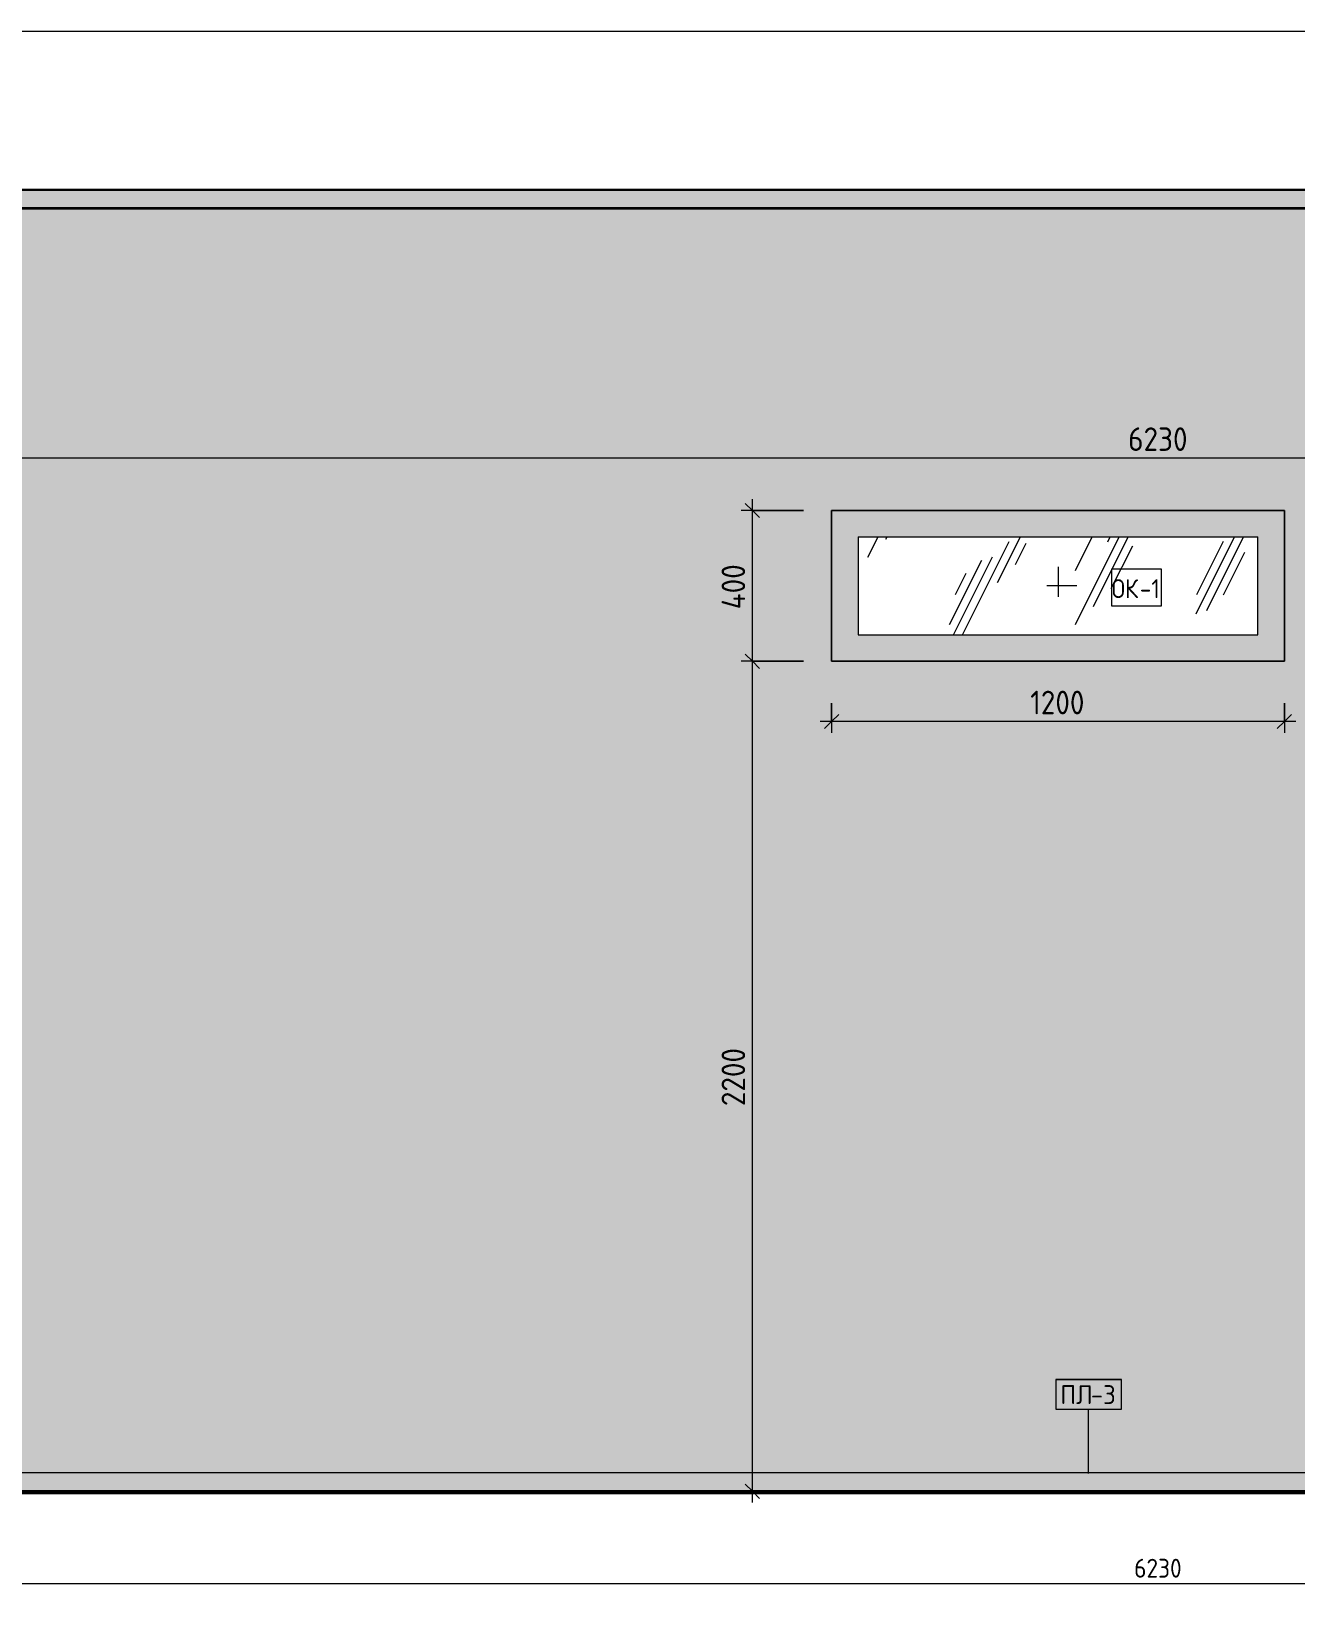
# Model space of a CAD drawing. Header units: millimetres. Extents: x 35124 to 170704, y -1987 to 12522.
# Drawn here: x 148597 to 151948, y 8126 to 12270 of the extents above; entities that cross this region are included whole.
import ezdxf

# ---------------------------------------------------------------- set-up
doc = ezdxf.new("R2010")
doc.units = ezdxf.units.MM
doc.linetypes.add('Штрих', pattern=[158.75, 79.375, -79.375])
for name, color, linetype, lineweight in [('A-ANNO-DIMS', 7, 'Continuous', 9), ('A-ANNO-DIMS-25', 7, 'Continuous', 9), ('A-FLOR', 7, 'Continuous', 9), ('A-GENM', 7, 'Continuous', 9), ('A-GENM-IDEN', 7, 'Continuous', 9), ('A-GLAZ', 7, 'Continuous', 9), ('A-GLAZ-2', 7, 'Штрих', 9), ('A-GLAZ-IDEN', 7, 'Continuous', 9), ('A-WALL-PATT', 7, 'Continuous', 9), ('I-WALL', 7, 'Continuous', 9)]:
    doc.layers.add(name, color=color, linetype=linetype, lineweight=lineweight)
for name, color, linetype, lineweight, true_color in [('A-CLNG-1', 7, 'Continuous', 9, 0x787878), ('A-CLNG-FNSH-1', 7, 'Continuous', 30, 0x3c3c3c), ('A-FLOR-1', 7, 'Continuous', 9, 0x787878), ('A-FLOR-FNSH-1', 7, 'Continuous', 30, 0x3c3c3c)]:
    doc.layers.add(name, color=color, linetype=linetype, lineweight=lineweight, true_color=true_color)
doc.styles.add('GOST Common_1', font='GOST_Common.ttf', dxfattribs={"height": 50})
doc.styles.add('ISOCPEUR_1', font='isocpeur.ttf', dxfattribs={"width": 0.9, "height": 62.5})
doc.styles.add('ISOCPEUR_2', font='isocpeur.ttf', dxfattribs={"width": 0.9, "height": 50})
doc.dimstyles.new('ISO-2_0_0_9К_Средний_округл2', dxfattribs={"dimscale": 304.8, "dimtxt": 49.799059, "dimasz": 0.123031, "dimexe": 0.098425, "dimexo": 0, "dimgap": 0, "dimtad": 1, "dimdec": 0, "dimrnd": 10, "dimzin": 0, "dimdsep": 46, "dimtxsty": 'ISOCPEUR_2', "dimblk1": 'OBLIQUE', "dimblk2": 'OBLIQUE', "dimsah": 1, "dimcen": 0.09, "dimdle": 0.098425, "dimazin": 0, "dimtfac": 1, "dimtdec": 4, "dimtix": 1, "dimtmove": 0, "dimatfit": 3, "dimfxl": 1, "dimtvp": 1, "dimtolj": 1, "dimtzin": 0, "dimarcsym": 2})
doc.dimstyles.new('ISO-2_5_0_9К_БОЛЬШОЙ_1', dxfattribs={"dimscale": 304.8, "dimtxt": 62.248823, "dimasz": 0.123031, "dimexe": 0.098425, "dimexo": 0.246063, "dimgap": 0, "dimtad": 1, "dimdec": 0, "dimrnd": 10, "dimzin": 0, "dimdsep": 46, "dimtxsty": 'ISOCPEUR_1', "dimblk1": 'OBLIQUE', "dimblk2": 'OBLIQUE', "dimsah": 1, "dimcen": 0.09, "dimdle": 0.098425, "dimazin": 0, "dimtfac": 1, "dimtdec": 4, "dimtix": 1, "dimtmove": 0, "dimatfit": 3, "dimfxl": 1, "dimtvp": 1, "dimtolj": 1, "dimtzin": 0, "dimarcsym": 2})

# ---------------------------------------------------------------- blocks, each defined once
blk = doc.blocks.new('Плинтус - Плинтус темный _ст_школа_-33411032-Развертка 3_19-3')
at = {"layer": 'A-GENM'}
blk.add_hatch(color=256, dxfattribs=at).paths.add_polyline_path([(-42130, 8400), (-42130, 8450), (-48360, 8450), (-48360, 8400), (-42184.2, 8400)])
for p, q in [((-48360, 8450), (-42130, 8450)), ((-48360, 8400), (-48360, 8450)), ((-42130, 8450), (-42130, 8400))]:
    blk.add_line(p, q, dxfattribs=at)
blk = doc.blocks.new('120_Окно_СКБ_1Ст - 120_Окно_СКБ_1Ст 400х1200 EI30-24228621-Развертка 3_19-3')
at = {"layer": 'A-GLAZ'}
h = blk.add_hatch(color=256, dxfattribs=at)
h.paths.add_polyline_path([(-46078.5, 10600), (-44910, 10600), (-44910, 11000), (-46110, 11000), (-46110, 10600)])
h.paths.add_polyline_path([(-45138.1, 10670), (-46040, 10670), (-46040, 10930), (-44980, 10930), (-44980, 10670), (-45097.1, 10670)])
h = blk.add_hatch(dxfattribs=at)
h.set_pattern_fill('FP_21', color=256, style=0, pattern_type=2)
h.set_pattern_definition([(63.435, (63.5, 31.75), (-255.583, 766.7475), [317.5, -190.5, 317.5, -190.5, -403.903]), (63.435, (63.5, 31.75), (-255.583, 766.7475), [-1016, 127, -276.903]), (63.435, (47.6, 47.6), (-255.583, 766.7475), [254, -317.5, 190.5, -190.5, -467.403]), (63.435, (47.6, 47.6), (-255.583, 766.7475), [-952.5, 222.25, -245.153]), (63.435, (47.6, 95.25), (-255.583, 766.7475), [190.5, -381, 127, -190.5, -530.903]), (63.435, (47.6, 95.25), (-255.583, 766.7475), [-889, 285.75, -245.153]), (63.435, (95.25, 47.6), (-255.583, 766.7475), [190.5, -381, 158.75, -6404.653]), (63.435, (142.9, 95.25), (-255.583, 766.7475), [95.25, -476.25, 63.5, -6499.903]), (63.435, (63.5, 174.6), (-255.583, 766.7475), [63.5, -476.25, 63.5, -254, -562.653]), (63.435, (63.5, 174.6), (-255.583, 766.7475), [-857.25, 158.75, -403.903]), (63.435, (349.25, 127), (-255.583, 766.7475), [317.5, -476.25, 381, -251.503]), (63.435, (349.25, 79.4), (-255.583, 766.7475), [444.5, -317.5, 476.25, -188.003]), (63.435, (381, 95.25), (-255.583, 766.7475), [508, -254, 381, -276.903]), (63.435, (428.6, 142.9), (-255.583, 766.7475), [317.5, -444.5, 254, -403.903]), (63.435, (381, 238.1), (-255.583, 766.7475), [158.75, -635, 190.5, -435.653]), (63.435, (476.25, 190.5), (-255.583, 766.7475), [127, -635, 127, -530.903])])
h.paths.add_polyline_path([(-46038.4, 10670), (-44980, 10670), (-44980, 10930), (-46040, 10930), (-46040, 10670), (-46038.4, 10670)])
for p, q in [((-46110, 11000), (-46110, 10600)), ((-44910, 11000), (-46110, 11000)), ((-44910, 10600), (-44910, 11000)), ((-46040, 10930), (-46040, 10670)), ((-46040, 10930), (-44980, 10930)), ((-44980, 10670), (-44980, 10930)), ((-46040, 10670), (-44980, 10670)), ((-46110, 10600), (-44910, 10600))]:
    blk.add_line(p, q, dxfattribs=at)
at = {"layer": 'A-GLAZ-2'}
for p, q in [((-45510, 10850), (-45510, 10750)), ((-45460, 10800), (-45560, 10800))]:
    blk.add_line(p, q, dxfattribs=at)
blk = doc.blocks.new('DIMBLOCK75-Развертка 3_19-3')
at = {"layer": 'A-ANNO-DIMS-25'}
for p, q in [((148468.3, 8400), (148468.3, 8125.8)), ((148468.3, 8155.8), (148468.3, 8400)), ((154698.3, 8400), (154698.3, 8125.8)), ((154698.3, 8155.8), (154698.3, 8400)), ((148468.3, 8155.8), (154698.3, 8155.8))]:
    blk.add_line(p, q, dxfattribs=at)
at = {"layer": 'A-ANNO-DIMS-25', "lineweight": 20}
for p, q in [((148468.3, 8155.8), (148487.1, 8174.6)), ((154698.3, 8155.8), (154717, 8174.6)), ((148468.3, 8155.8), (148449.6, 8137.1)), ((154698.3, 8155.8), (154679.5, 8137.1))]:
    blk.add_line(p, q, dxfattribs=at)
at = {"layer": 'A-ANNO-DIMS-25', "color": 0, "insert": (151520.1, 8221.1), "char_height": 50, "width": 151.696, "attachment_point": 1, "line_spacing_factor": 1.149209, "style": 'ISOCPEUR_2'}
blk.add_mtext('6230', dxfattribs=at)
blk = doc.blocks.new('_Oblique')
at = {"color": 0, "linetype": 'ByBlock', "lineweight": -2}
blk.add_line((-0.5, -0.5), (0.5, 0.5), dxfattribs=at)
blk = doc.blocks.new('DIMBLOCK99-Развертка 3_19-3')
at = {"layer": 'A-ANNO-DIMS-25'}
for p, q in [((148468.3, 8942.2), (148468.3, 11168.5)), ((154698.3, 8942.2), (154698.3, 11168.5)), ((154728.3, 11138.5), (148438.3, 11138.5)), ((148468.3, 11138.5), (148468.3, 8942.2)), ((154698.3, 11138.5), (154698.3, 8942.2))]:
    blk.add_line(p, q, dxfattribs=at)
at = {"layer": 'A-ANNO-DIMS-25', "lineweight": 20}
for p, q in [((148468.3, 11138.5), (148487, 11157.2)), ((154698.3, 11138.5), (154717, 11157.2)), ((148468.3, 11138.5), (148449.5, 11119.7)), ((154698.3, 11138.5), (154679.5, 11119.7))]:
    blk.add_line(p, q, dxfattribs=at)
at = {"layer": 'A-ANNO-DIMS-25', "color": 0, "insert": (151504.2, 11220.1), "char_height": 62.5, "width": 189.619, "attachment_point": 1, "line_spacing_factor": 1.149209, "style": 'ISOCPEUR_1'}
blk.add_mtext('6230', dxfattribs=at)
blk = doc.blocks.new('DIMBLOCK131-Развертка 3_19-3')
at = {"layer": 'A-ANNO-DIMS-25'}
for p, q in [((150718.3, 10488.9), (150718.3, 10410.4)), ((150718.3, 10440.4), (150718.3, 10488.9)), ((151918.3, 10488.9), (151918.3, 10410.4)), ((151918.3, 10440.4), (151918.3, 10488.9)), ((151948.3, 10440.4), (150688.3, 10440.4))]:
    blk.add_line(p, q, dxfattribs=at)
at = {"layer": 'A-ANNO-DIMS-25', "lineweight": 20}
for p, q in [((150718.3, 10440.4), (150737, 10459.1)), ((151918.3, 10440.4), (151937, 10459.1)), ((150718.3, 10440.4), (150699.5, 10421.6)), ((151918.3, 10440.4), (151899.5, 10421.6))]:
    blk.add_line(p, q, dxfattribs=at)
at = {"layer": 'A-ANNO-DIMS-25', "color": 0, "insert": (151244.6, 10522), "char_height": 62.5, "width": 176.691, "attachment_point": 1, "line_spacing_factor": 1.149209, "style": 'ISOCPEUR_1'}
blk.add_mtext('1200', dxfattribs=at)
blk = doc.blocks.new('DIMBLOCK132-Развертка 3_19-3')
at = {"layer": 'A-ANNO-DIMS-25', "lineweight": 20}
for p, q in [((150508.2, 10600), (150489.5, 10618.8)), ((150508.2, 10600), (150527, 10581.2)), ((150508.2, 8400), (150489.5, 8418.7)), ((150508.2, 8400), (150527, 8381.2))]:
    blk.add_line(p, q, dxfattribs=at)
at = {"layer": 'A-ANNO-DIMS-25'}
for p, q in [((150643.3, 10600), (150478.2, 10600)), ((150508.2, 8370), (150508.2, 10600)), ((150508.2, 10600), (150643.3, 10600)), ((150556.7, 8400), (150478.2, 8400)), ((150508.2, 8400), (150556.7, 8400))]:
    blk.add_line(p, q, dxfattribs=at)
at = {"layer": 'A-ANNO-DIMS-25', "color": 0, "insert": (150426.6, 9421), "char_height": 62.5, "width": 189.619, "attachment_point": 1, "rotation": 90, "line_spacing_factor": 1.149209, "style": 'ISOCPEUR_1'}
blk.add_mtext('2200', dxfattribs=at)
blk = doc.blocks.new('DIMBLOCK133-Развертка 3_19-3')
at = {"layer": 'A-ANNO-DIMS-25'}
for p, q in [((150508.2, 10600), (150508.2, 11030)), ((150643.3, 11000), (150478.2, 11000)), ((150508.2, 11000), (150643.3, 11000)), ((150643.3, 10600), (150478.2, 10600)), ((150508.2, 10600), (150643.3, 10600))]:
    blk.add_line(p, q, dxfattribs=at)
at = {"layer": 'A-ANNO-DIMS-25', "lineweight": 20}
for p, q in [((150508.2, 11000), (150489.5, 11018.7)), ((150508.2, 11000), (150527, 10981.2)), ((150508.2, 10600), (150489.5, 10618.8)), ((150508.2, 10600), (150527, 10581.2))]:
    blk.add_line(p, q, dxfattribs=at)
at = {"layer": 'A-ANNO-DIMS-25', "color": 0, "insert": (150426.6, 10737.8), "char_height": 62.5, "width": 149.397, "attachment_point": 1, "rotation": 90, "line_spacing_factor": 1.149209, "style": 'ISOCPEUR_1'}
blk.add_mtext('400', dxfattribs=at)
blk = doc.blocks.new('Mark Reiling - Mark Reiling-26174330-Развертка 3_19-3')
at = {"layer": 'A-GENM-IDEN'}
for p, q in [((-74848.2, 8917.8), (-74848.2, 8839)), ((-74848.2, 8917.8), (-74674.8, 8917.8)), ((-74674.8, 8917.8), (-74848.2, 8917.8)), ((-74848.2, 8917.8), (-74848.2, 8839)), ((-74674.8, 8839), (-74674.8, 8917.8)), ((-74674.8, 8839), (-74674.8, 8917.8)), ((-74848.2, 8839), (-74674.8, 8839)), ((-74848.2, 8839), (-74674.8, 8839))]:
    blk.add_line(p, q, dxfattribs=at)

msp = doc.modelspace()

# ---------------------------------------------------------------- hatches: boundary and pattern name
at = {"layer": 'A-CLNG-1'}
msp.add_hatch(color=256, dxfattribs=at).paths.add_polyline_path([(138858.2568, 11800), (158067.2569, 11800), (158067.2569, 11850), (121369.2568, 11850), (121369.2568, 11800), (137422.0699, 11800)])
at = {"layer": 'A-FLOR-1'}
msp.add_hatch(color=256, dxfattribs=at).paths.add_polyline_path([(157801.3892, 8394.5043), (158088.2569, 8394.5043), (158088.2569, 8395), (121348.2406, 8395), (121348.2568, 8394.5043), (157788.2569, 8394.5043)])
at = {"layer": 'A-WALL-PATT'}
h = msp.add_hatch(color=256, dxfattribs=at)
h.paths.add_polyline_path([(124748.2568, 8400), (124748.2568, 8410), (124523.2568, 8410), (124523.2568, 8400), (124649.1162, 8400)])
h.paths.add_polyline_path([(157198.2568, 8400), (157468.2568, 8400), (157468.2568, 8402), (158067.2569, 8402), (158067.2569, 8410), (157198.2568, 8410)])
h.paths.add_polyline_path([(131681.4166, 8450), (136358.2568, 8450), (136358.2568, 11800), (122749.2568, 11800), (122749.2568, 8450), (123123.2568, 8450), (123123.2568, 10500), (124523.2568, 10500), (124523.2568, 8460), (124748.2568, 8460), (124748.2568, 10800), (127473.3654, 11791.8584), (131548.2568, 10699.9946), (131548.2568, 8450), (131602.1204, 8450)])
h.paths.add_polyline_path([(141978.7146, 8450), (145968.2567, 8450), (145968.2567, 11800), (138858.2568, 11800), (138858.2568, 8450), (141942.8344, 8450)])
h.paths.add_polyline_path([(154644.0299, 8450), (154698.2568, 8450), (154698.2568, 11800), (148468.2567, 11800), (148468.3215, 8450), (154635.075, 8450)])
h.paths.add_polyline_path([(158052.904, 8460), (158067.2569, 8460), (158067.2569, 11800), (157198.2568, 11800), (157198.2568, 8460), (158052.2569, 8460)])
h.paths.add_polyline_path([(132829.5472, 10600), (132718.2568, 10600), (132718.2568, 11000), (133918.2568, 11000), (133918.2568, 10600)])
h.paths.add_polyline_path([(151918.2567, 10600), (150718.2567, 10600), (150718.2567, 11000), (151918.2567, 11000)])
h.paths.add_polyline_path([(141718.2568, 10600), (141718.2568, 11000), (142918.2568, 11000), (142918.2568, 10600), (142014.5926, 10600)])

# ---------------------------------------------------------------- linework, layer by layer
at = {"layer": 'A-CLNG-FNSH-1'}
for p, q in [((158067.2569, 11850), (121369.2568, 11850)), ((158067.2569, 11801), (121369.2568, 11801)), ((121369.2568, 11800), (158067.2569, 11800))]:
    msp.add_line(p, q, dxfattribs=at)
at = {"layer": 'A-FLOR'}
msp.add_line((121348.2406, 12270), (158088.4219, 12270), dxfattribs=at)
at = {"layer": 'A-FLOR-FNSH-1'}
for p, q in [((121348.2406, 8395), (158088.4219, 8395)), ((155833.2568, 8400), (148403.2567, 8400))]:
    msp.add_line(p, q, dxfattribs=at)
at = {"layer": 'A-GENM-IDEN'}
msp.add_line((151399.3847, 8446.9842), (151399.3847, 8616.3351), dxfattribs=at)
at = {"layer": 'A-GLAZ-IDEN', "flags": 128}
msp.add_lwpolyline([(151460.5601, 10845.2415), (151591.5101, 10845.2415), (151591.5101, 10745.9915), (151460.5601, 10745.9915)], close=True, dxfattribs=at)
at = {"layer": 'I-WALL'}
for p, q in [((150718.2567, 11000), (151918.2567, 11000)), ((150718.2567, 10600), (150718.2567, 11000)), ((151918.2567, 11000), (151918.2567, 10600)), ((151918.2567, 10600), (150718.2567, 10600))]:
    msp.add_line(p, q, dxfattribs=at)

# ---------------------------------------------------------------- block references
at = {"layer": 'A-GENM'}
msp.add_blockref('Плинтус - Плинтус темный _ст_школа_-33411032-Развертка 3_19-3', (196828.2568, 0), dxfattribs=at)
at = {"layer": 'A-GENM-IDEN'}
msp.add_blockref('Mark Reiling - Mark Reiling-26174330-Развертка 3_19-3', (226160.8847, -221.6202), dxfattribs=at)
at = {"layer": 'A-GLAZ'}
msp.add_blockref('120_Окно_СКБ_1Ст - 120_Окно_СКБ_1Ст 400х1200 EI30-24228621-Развертка 3_19-3', (196828.2568, 0), dxfattribs=at)

# ---------------------------------------------------------------- texts
at = {"layer": 'A-GENM-IDEN', "char_height": 50, "attachment_point": 1, "style": 'GOST Common_1'}
for s, insert, width in [('ПЛ', (151324.2366, 8681.2283), 98.206719), ('-3', (151405.2652, 8681.2283), 86.181406)]:
    msp.add_mtext(s, dxfattribs=dict(at, insert=insert, width=width))
at = {"layer": 'A-GLAZ-IDEN', "char_height": 50, "attachment_point": 1, "style": 'ISOCPEUR_2'}
for s, insert, width in [('ОК', (151460.5601, 10817.5202), 90.189844), ('-1', (151534.9742, 10817.5202), 66.740484)]:
    msp.add_mtext(s, dxfattribs=dict(at, insert=insert, width=width))

# ---------------------------------------------------------------- dimensions: what is measured, and where the dimension line sits
at = {"layer": 'A-ANNO-DIMS'}
for base, p1, p2, dimstyle, override, picture, middle in [((148468.2567, 11138.4599), (154698.2568, 8867.2339), (148468.2567, 8867.2339), 'ISO-2_5_0_9К_БОЛЬШОЙ_1', {"dimpost": '<>', "dimfxl": 6230.000068}, 'DIMBLOCK99-Развертка 3_19-3', (151583.2568, 11169.7099)), ((150718.2567, 10440.3688), (151918.2567, 10413.8523), (150718.2567, 10413.8523), 'ISO-2_5_0_9К_БОЛЬШОЙ_1', {"dimpost": '<>', "dimfxl": 1200}, 'DIMBLOCK131-Развертка 3_19-3', (151318.2567, 10471.6188)), ((154698.2568, 8155.8142), (148468.3215, 8400), (154698.2568, 8400), 'ISO-2_0_0_9К_Средний_округл2', {"dimpost": '<>', "dimfxl": 6229.935273}, 'DIMBLOCK75-Развертка 3_19-3', (151583.2892, 8180.8142))]:
    dim = msp.add_linear_dim(base=base, p1=p1, p2=p2, dimstyle=dimstyle, override=override, dxfattribs=at)
    dim.commit()
    dim.dimension.update_dxf_attribs({"geometry": picture, "text_midpoint": middle})
for base, p1, p2, override, picture, middle in [((150508.242, 11000), (150718.2567, 10600), (150718.2567, 11000), {"dimpost": '<>', "dimfxl": 400}, 'DIMBLOCK133-Развертка 3_19-3', (150476.992, 10800)), ((150508.242, 10600), (150481.7255, 8400), (150718.2567, 10600), {"dimpost": '<>', "dimfxl": 2212.6787}, 'DIMBLOCK132-Развертка 3_19-3', (150476.992, 9500))]:
    dim = msp.add_linear_dim(base=base, p1=p1, p2=p2, angle=90, dimstyle='ISO-2_5_0_9К_БОЛЬШОЙ_1', override=override, dxfattribs=at)
    dim.commit()
    dim.dimension.update_dxf_attribs({"geometry": picture, "text_midpoint": middle})

doc.saveas('drawing.dxf')
